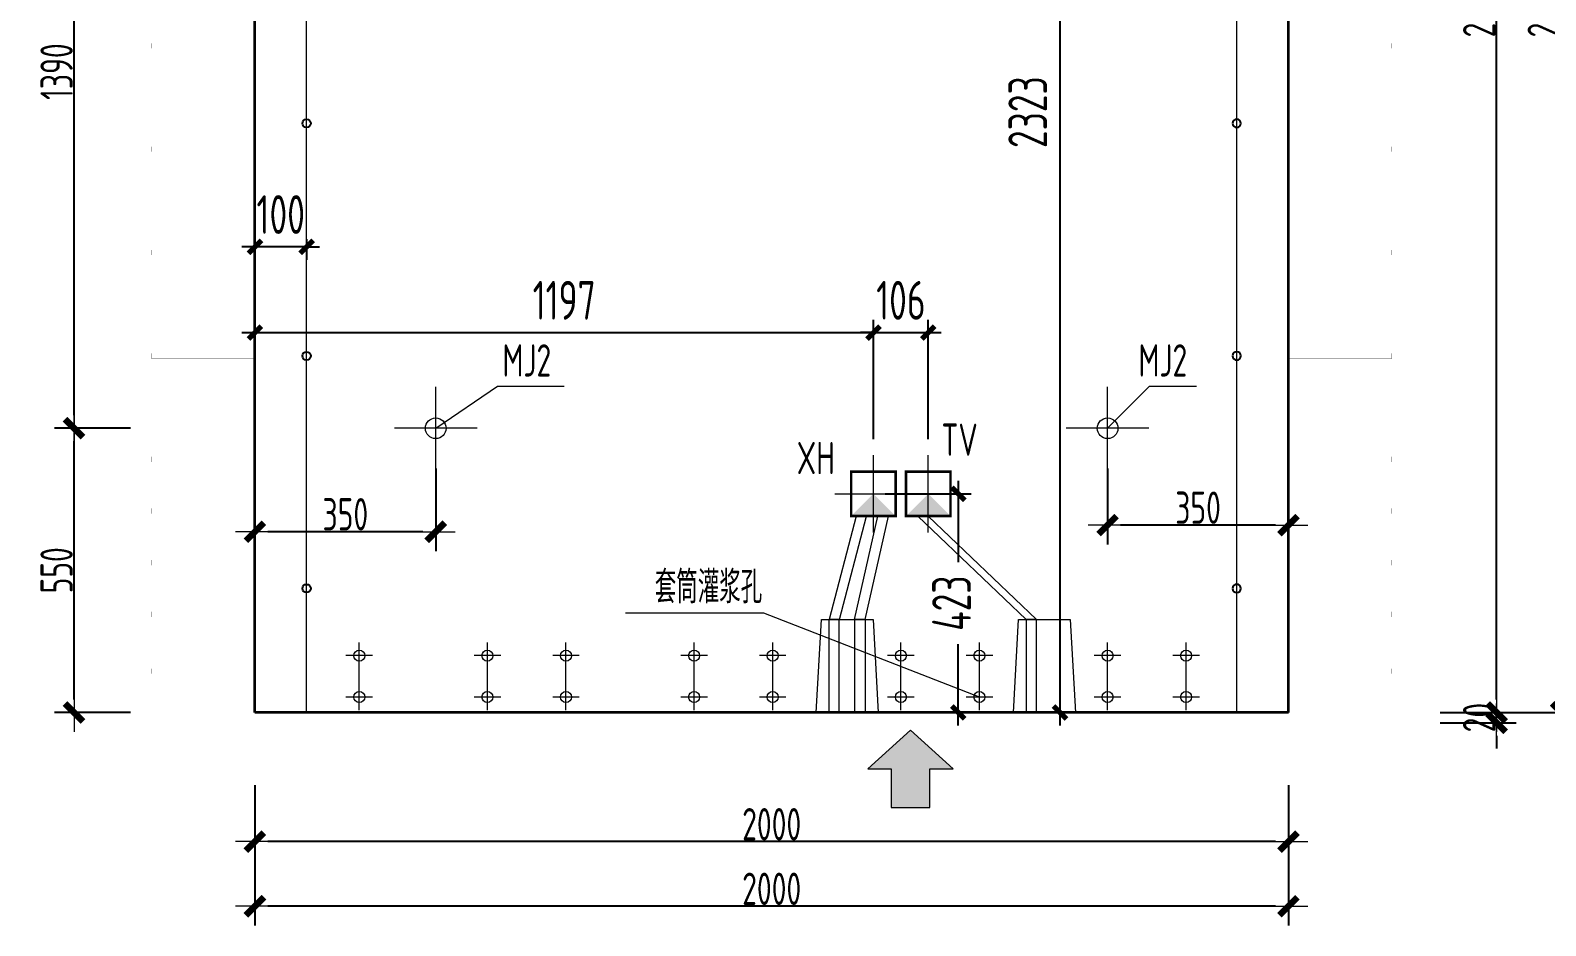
# Model space of a CAD drawing. Extents: x -85320 to 1679916, y -1321939 to 627.
# Drawn here: x 1231931 to 1243660, y -1169904 to -1162974 of the extents above; entities that cross this region are included whole.
import ezdxf
from ezdxf.enums import TextEntityAlignment as Align

# ---------------------------------------------------------------- set-up
doc = ezdxf.new("R2010")
doc.units = 0
doc.header["$LTSCALE"] = 1000
doc.linetypes.add('DOTE', pattern=[2.42, 2, -0.2, 0.02, -0.2])
for name, color, linetype in [('DIAN BOX', 7, 'Continuous'), ('S_WALL', 9, 'Continuous'), ('拉模', 7, 'Continuous')]:
    doc.layers.add(name, color=color, linetype=linetype)
for name, color, linetype, lineweight in [('WCOL', 7, 'Continuous', 0), ('参数表文字', 7, 'Continuous', 18), ('手孔', 6, 'Continuous', 0), ('直线', 7, 'Continuous', 18), ('预制墙埋件', 8, 'Continuous', 18), ('预制墙墙身水平筋', 130, 'Continuous', 18), ('预制墙墙身纵向受力筋', 1, 'Continuous', 18), ('预制墙详图标注', 3, 'Continuous', 18), ('预制墙详图轮廓', 3, 'Continuous', 35)]:
    doc.layers.add(name, color=color, linetype=linetype, lineweight=lineweight)
doc.styles.add('TSSD_Dimension', font='tssdeng.shx', dxfattribs={"width": 0.7, "bigfont": 'hztxt.shx'})
doc.styles.add('TSSD_Rein', font='Tssdeng.shx', dxfattribs={"width": 0.7, "bigfont": 'hztxt.shx'})
doc.styles.add('样式 1', font='yjkeng.shx', dxfattribs={"width": 0.7, "bigfont": 'yjkchn.shx'})
doc.dimstyles.new('标注', dxfattribs={"dimtxt": 300, "dimasz": 100, "dimexe": 100, "dimexo": 250, "dimgap": 100, "dimtad": 1, "dimdec": 0, "dimlfac": 0.25, "dimzin": 0, "dimdsep": 46, "dimtxsty": 'TSSD_Dimension', "dimblk": 'ARCHTICK', "dimcen": 0, "dimdle": 100, "dimclrt": 7, "dimadec": 0, "dimazin": 0, "dimtfac": 1, "dimtdec": 0, "dimtix": 1, "dimtmove": 2, "dimatfit": 3, "dimfxl": 1, "dimtolj": 1, "dimtzin": 0, "dimarcsym": 0})
doc.dimstyles.new('盈建科结构', dxfattribs={"dimscale": 100, "dimtxt": 2.5, "dimasz": 1, "dimexe": 1.5, "dimexo": 0.625, "dimgap": 0.1, "dimtad": 1, "dimdec": 0, "dimrnd": 1, "dimzin": 0, "dimdsep": 46, "dimtxsty": '样式 1', "dimblk": '_yjkbk', "dimblk1": 'ARCHTICK', "dimblk2": 'ARCHTICK', "dimcen": 0.09, "dimadec": 0, "dimazin": 0, "dimtfac": 1, "dimtdec": 4, "dimtix": 1, "dimtmove": 2, "dimatfit": 3, "dimfxl": 1, "dimtolj": 1, "dimtzin": 0, "dimarcsym": 0})

# ---------------------------------------------------------------- blocks, each defined once
blk = doc.blocks.new('_yjkbk')
blk.add_line((-1, 0), (1.5, 0))
blk.add_lwpolyline([(-0.7, -0.7, 0.5, 0.5, 0), (0.7, 0.7, 0.5, 0.5, 0)], format="xyseb")
blk = doc.blocks.new('*D4621')
at = {"layer": 'Defpoints', "color": 0, "transparency": 16777216}
for p in [(1233669, -1168754), (1241669, -1168754), (1233669, -1169254)]:
    blk.add_point(p, dxfattribs=at)
at = {"layer": '预制墙详图标注', "color": 0, "lineweight": -2, "transparency": 16777216}
for p, q in [((1233669, -1168817), (1233669, -1169404)), ((1241669, -1168817), (1241669, -1169404)), ((1241569, -1169254), (1233769, -1169254))]:
    blk.add_line(p, q, dxfattribs=at)
at = {"layer": '预制墙详图标注', "color": 0, "lineweight": -2, "transparency": 16777216, "xscale": 100, "yscale": 100, "zscale": 100, "rotation": 180}
blk.add_blockref('_yjkbk', (1233669, -1169254), dxfattribs=at)
at = {"layer": '预制墙详图标注', "color": 0, "lineweight": -2, "transparency": 16777216, "xscale": 100, "yscale": 100, "zscale": 100}
blk.add_blockref('_yjkbk', (1241669, -1169254), dxfattribs=at)
at = {"layer": '预制墙详图标注', "color": 0, "transparency": 16777216, "insert": (1237669, -1169244), "char_height": 250, "attachment_point": 8, "style": '样式 1'}
blk.add_mtext('\\A1;2000', dxfattribs=at)
blk = doc.blocks.new('_ArchTick')
at = {"color": 0, "linetype": 'ByBlock', "const_width": 0.4}
blk.add_lwpolyline([(-0.5, -0.5), (0.5, 0.5)], dxfattribs=at)
blk = doc.blocks.new('*D4622')
at = {"layer": 'Defpoints', "color": 0, "transparency": 16777216}
for p in [(1233669, -1169254), (1241669, -1169254), (1233669, -1169754)]:
    blk.add_point(p, dxfattribs=at)
at = {"layer": '预制墙详图标注', "color": 0, "lineweight": -2, "transparency": 16777216}
for p, q in [((1233669, -1169317), (1233669, -1169904)), ((1241669, -1169317), (1241669, -1169904)), ((1241569, -1169754), (1233769, -1169754))]:
    blk.add_line(p, q, dxfattribs=at)
at = {"layer": '预制墙详图标注', "color": 0, "lineweight": -2, "transparency": 16777216, "xscale": 100, "yscale": 100, "zscale": 100, "rotation": 180}
blk.add_blockref('_yjkbk', (1233669, -1169754), dxfattribs=at)
at = {"layer": '预制墙详图标注', "color": 0, "lineweight": -2, "transparency": 16777216, "xscale": 100, "yscale": 100, "zscale": 100}
blk.add_blockref('_yjkbk', (1241669, -1169754), dxfattribs=at)
at = {"layer": '预制墙详图标注', "color": 0, "transparency": 16777216, "insert": (1237669, -1169744), "char_height": 250, "attachment_point": 8, "style": '样式 1'}
blk.add_mtext('\\A1;2000', dxfattribs=at)
blk = doc.blocks.new('*D4623')
at = {"layer": 'Defpoints', "color": 0, "transparency": 16777216}
for p in [(1242780, -1168254), (1243280, -1168254), (1242780, -1168334)]:
    blk.add_point(p, dxfattribs=at)
at = {"layer": '预制墙详图标注', "color": 0, "lineweight": -2, "transparency": 16777216}
for p, q in [((1243280, -1168154), (1243280, -1168054)), ((1242842, -1168254), (1243430, -1168254)), ((1243280, -1168334), (1243280, -1168254)), ((1242842, -1168334), (1243430, -1168334)), ((1243280, -1168434), (1243280, -1168534))]:
    blk.add_line(p, q, dxfattribs=at)
at = {"layer": '预制墙详图标注', "color": 0, "lineweight": -2, "transparency": 16777216, "xscale": 100, "yscale": 100, "zscale": 100}
for p, rotation in [((1243280, -1168254), 270), ((1243280, -1168334), 90)]:
    blk.add_blockref('_yjkbk', p, dxfattribs=dict(at, rotation=rotation))
at = {"layer": '预制墙详图标注', "color": 0, "transparency": 16777216, "insert": (1243270, -1168294), "char_height": 250, "attachment_point": 8, "rotation": 90, "style": '样式 1'}
blk.add_mtext('\\A1;20', dxfattribs=at)
blk = doc.blocks.new('*D4624')
at = {"layer": 'Defpoints', "color": 0, "transparency": 16777216}
for p in [(1232269, -1166054), (1232769, -1166054), (1232769, -1168254)]:
    blk.add_point(p, dxfattribs=at)
at = {"layer": '预制墙详图标注', "color": 0, "lineweight": -2, "transparency": 16777216}
for p, q in [((1232706, -1166054), (1232119, -1166054)), ((1232269, -1168154), (1232269, -1166154)), ((1232706, -1168254), (1232119, -1168254))]:
    blk.add_line(p, q, dxfattribs=at)
at = {"layer": '预制墙详图标注', "color": 0, "lineweight": -2, "transparency": 16777216, "xscale": 100, "yscale": 100, "zscale": 100}
for p, rotation in [((1232269, -1166054), 90), ((1232269, -1168254), 270)]:
    blk.add_blockref('_yjkbk', p, dxfattribs=dict(at, rotation=rotation))
at = {"layer": '预制墙详图标注', "color": 0, "transparency": 16777216, "insert": (1232259, -1167154), "char_height": 250, "attachment_point": 8, "rotation": 90, "style": '样式 1'}
blk.add_mtext('\\A1;550', dxfattribs=at)
blk = doc.blocks.new('*D4669')
at = {"layer": 'Defpoints', "color": 0, "transparency": 16777216}
for p in [(1238297, -1166562), (1239113, -1166562), (1237389, -1168254)]:
    blk.add_point(p, dxfattribs=at)
at = {"layer": 'WCOL', "color": 0, "lineweight": -2, "transparency": 16777216}
for p, q in [((1238547, -1166562), (1239213, -1166562)), ((1239113, -1166462), (1239113, -1167090)), ((1239113, -1168354), (1239113, -1167726)), ((1237639, -1168254), (1239213, -1168254))]:
    blk.add_line(p, q, dxfattribs=at)
at = {"layer": 'WCOL', "color": 0, "lineweight": -2, "transparency": 16777216, "xscale": 100, "yscale": 100, "zscale": 100}
for p, rotation in [((1239113, -1166562), 90), ((1239113, -1168254), 270)]:
    blk.add_blockref('_ArchTick', p, dxfattribs=dict(at, rotation=rotation))
at = {"layer": 'WCOL', "color": 7, "transparency": 16777216, "insert": (1239061, -1167408), "char_height": 300, "attachment_point": 5, "rotation": 90, "style": 'TSSD_Dimension'}
blk.add_mtext('\\A1;423', dxfattribs=at)
blk = doc.blocks.new('*D4670')
at = {"layer": 'Defpoints', "color": 0, "transparency": 16777216}
for p in [(1238457, -1165314), (1233669, -1166402), (1238457, -1166390)]:
    blk.add_point(p, dxfattribs=at)
at = {"layer": 'WCOL', "color": 0, "lineweight": -2, "transparency": 16777216}
for p, q in [((1233669, -1166152), (1233669, -1165214)), ((1238457, -1166140), (1238457, -1165214)), ((1233569, -1165314), (1238557, -1165314))]:
    blk.add_line(p, q, dxfattribs=at)
at = {"layer": 'WCOL', "color": 0, "lineweight": -2, "transparency": 16777216, "xscale": 100, "yscale": 100, "zscale": 100, "rotation": 180}
blk.add_blockref('_ArchTick', (1233669, -1165314), dxfattribs=at)
at = {"layer": 'WCOL', "color": 0, "lineweight": -2, "transparency": 16777216, "xscale": 100, "yscale": 100, "zscale": 100}
blk.add_blockref('_ArchTick', (1238457, -1165314), dxfattribs=at)
at = {"layer": 'WCOL', "color": 7, "transparency": 16777216, "insert": (1236063, -1165064), "char_height": 300, "attachment_point": 5, "style": 'TSSD_Dimension'}
blk.add_mtext('\\A1;1197', dxfattribs=at)
blk = doc.blocks.new('线盒')
at = {"layer": 'DIAN BOX'}
h = blk.add_hatch(color=256, dxfattribs=at)
h.dxf.hatch_style = 1
h.paths.add_polyline_path([(1465682, -670175), (1465854, -670347), (1465510, -670347)])
at = {"color": 6, "const_width": 20}
blk.add_lwpolyline([(1465510, -670003), (1465854, -670003), (1465854, -670347), (1465510, -670347), (1465510, -670003)], dxfattribs=at)
at = {"layer": 'WCOL', "color": 4, "linetype": 'DOTE'}
for p, q in [((1465682, -670475), (1465682, -669876)), ((1465383, -670175), (1465982, -670175))]:
    blk.add_line(p, q, dxfattribs=at)
at = {"layer": 'WCOL', "color": 5}
blk.add_lwpolyline([(1465510, -670347), (1465854, -670347), (1465854, -670003), (1465510, -670003)], close=True, dxfattribs=at)
blk = doc.blocks.new('手孔')
at = {"layer": '手孔', "color": 6}
blk.add_lwpolyline([(1383436, -746221), (1383916, -746221), (1383876, -745501), (1383476, -745501)], close=True, dxfattribs=at)
at = {"layer": '手孔', "color": 4}
for points in [[(1383538, -746221), (1383618, -746221), (1383618, -745501), (1383538, -745501)], [(1383817, -746221), (1383737, -746221), (1383737, -745501), (1383817, -745501)]]:
    blk.add_lwpolyline(points, close=True, dxfattribs=at)
blk = doc.blocks.new('*D4671')
at = {"layer": 'Defpoints', "color": 0, "transparency": 16777216}
for p in [(1238881, -1165314), (1238457, -1166390), (1238881, -1166390)]:
    blk.add_point(p, dxfattribs=at)
at = {"layer": 'WCOL', "color": 0, "lineweight": -2, "transparency": 16777216}
for p, q in [((1238457, -1166140), (1238457, -1165214)), ((1238881, -1166140), (1238881, -1165214)), ((1238457, -1165314), (1238357, -1165314)), ((1238457, -1165314), (1238881, -1165314)), ((1238881, -1165314), (1238981, -1165314))]:
    blk.add_line(p, q, dxfattribs=at)
at = {"layer": 'WCOL', "color": 0, "lineweight": -2, "transparency": 16777216, "xscale": 100, "yscale": 100, "zscale": 100}
blk.add_blockref('_ArchTick', (1238457, -1165314), dxfattribs=at)
at = {"layer": 'WCOL', "color": 0, "lineweight": -2, "transparency": 16777216, "xscale": 100, "yscale": 100, "zscale": 100, "rotation": 180}
blk.add_blockref('_ArchTick', (1238881, -1165314), dxfattribs=at)
at = {"layer": 'WCOL', "color": 7, "transparency": 16777216, "insert": (1238669, -1165064), "char_height": 300, "attachment_point": 5, "style": 'TSSD_Dimension'}
blk.add_mtext('\\A1;106', dxfattribs=at)
blk = doc.blocks.new('*D4673')
at = {"layer": 'Defpoints', "color": 0, "transparency": 16777216}
for p in [(1238309, -1158962), (1239901, -1158962), (1240443, -1168254)]:
    blk.add_point(p, dxfattribs=at)
at = {"layer": '手孔', "color": 0, "lineweight": -2, "transparency": 16777216}
for p, q in [((1239901, -1168354), (1239901, -1158862)), ((1238559, -1158962), (1240001, -1158962)), ((1240193, -1168254), (1239801, -1168254))]:
    blk.add_line(p, q, dxfattribs=at)
at = {"layer": '手孔', "color": 0, "lineweight": -2, "transparency": 16777216, "xscale": 100, "yscale": 100, "zscale": 100}
for p, rotation in [((1239901, -1158962), 90), ((1239901, -1168254), 270)]:
    blk.add_blockref('_ArchTick', p, dxfattribs=dict(at, rotation=rotation))
at = {"layer": '手孔', "color": 7, "transparency": 16777216, "insert": (1239651, -1163608), "char_height": 300, "attachment_point": 5, "rotation": 90, "style": 'TSSD_Dimension'}
blk.add_mtext('\\A1;2323', dxfattribs=at)
blk = doc.blocks.new('*D4680')
at = {"layer": 'Defpoints', "color": 0, "transparency": 16777216}
for p in [(1240269, -1166304), (1241669, -1166304), (1240269, -1166804)]:
    blk.add_point(p, dxfattribs=at)
at = {"layer": '预制墙详图标注', "color": 0, "lineweight": -2, "transparency": 16777216}
for p, q in [((1240269, -1166367), (1240269, -1166954)), ((1241669, -1166367), (1241669, -1166954)), ((1241569, -1166804), (1240369, -1166804))]:
    blk.add_line(p, q, dxfattribs=at)
at = {"layer": '预制墙详图标注', "color": 0, "lineweight": -2, "transparency": 16777216, "xscale": 100, "yscale": 100, "zscale": 100, "rotation": 180}
blk.add_blockref('_yjkbk', (1240269, -1166804), dxfattribs=at)
at = {"layer": '预制墙详图标注', "color": 0, "lineweight": -2, "transparency": 16777216, "xscale": 100, "yscale": 100, "zscale": 100}
blk.add_blockref('_yjkbk', (1241669, -1166804), dxfattribs=at)
at = {"layer": '预制墙详图标注', "color": 0, "transparency": 16777216, "insert": (1240969, -1166794), "char_height": 250, "attachment_point": 8, "style": '样式 1'}
blk.add_mtext('\\A1;350', dxfattribs=at)
blk = doc.blocks.new('*D4682')
at = {"layer": 'Defpoints', "color": 0, "transparency": 16777216}
for p in [(1233669, -1166304), (1235069, -1166304), (1233669, -1166855)]:
    blk.add_point(p, dxfattribs=at)
at = {"layer": '预制墙详图标注', "color": 0, "lineweight": -2, "transparency": 16777216}
for p, q in [((1233669, -1166367), (1233669, -1167005)), ((1235069, -1166367), (1235069, -1167005)), ((1234969, -1166855), (1233769, -1166855))]:
    blk.add_line(p, q, dxfattribs=at)
at = {"layer": '预制墙详图标注', "color": 0, "lineweight": -2, "transparency": 16777216, "xscale": 100, "yscale": 100, "zscale": 100, "rotation": 180}
blk.add_blockref('_yjkbk', (1233669, -1166855), dxfattribs=at)
at = {"layer": '预制墙详图标注', "color": 0, "lineweight": -2, "transparency": 16777216, "xscale": 100, "yscale": 100, "zscale": 100}
blk.add_blockref('_yjkbk', (1235069, -1166855), dxfattribs=at)
at = {"layer": '预制墙详图标注', "color": 0, "transparency": 16777216, "insert": (1234369, -1166845), "char_height": 250, "attachment_point": 8, "style": '样式 1'}
blk.add_mtext('\\A1;350', dxfattribs=at)
blk = doc.blocks.new('*D4691')
at = {"layer": 'Defpoints', "color": 0, "transparency": 16777216}
for p in [(1242780, -1157334), (1243280, -1157334), (1242780, -1168254)]:
    blk.add_point(p, dxfattribs=at)
at = {"layer": '预制墙详图标注', "color": 0, "lineweight": -2, "transparency": 16777216}
for p, q in [((1242842, -1157334), (1243430, -1157334)), ((1243280, -1168154), (1243280, -1157434)), ((1242842, -1168254), (1243430, -1168254))]:
    blk.add_line(p, q, dxfattribs=at)
at = {"layer": '预制墙详图标注', "color": 0, "lineweight": -2, "transparency": 16777216, "xscale": 100, "yscale": 100, "zscale": 100}
for p, rotation in [((1243280, -1157334), 90), ((1243280, -1168254), 270)]:
    blk.add_blockref('_yjkbk', p, dxfattribs=dict(at, rotation=rotation))
at = {"layer": '预制墙详图标注', "color": 0, "transparency": 16777216, "insert": (1243270, -1162794), "char_height": 250, "attachment_point": 8, "rotation": 90, "style": '样式 1'}
blk.add_mtext('\\A1;2740', dxfattribs=at)
blk = doc.blocks.new('*D4692')
at = {"layer": 'Defpoints', "color": 0, "transparency": 16777216}
for p in [(1243280, -1157334), (1243780, -1157334), (1243280, -1168254)]:
    blk.add_point(p, dxfattribs=at)
at = {"layer": '预制墙详图标注', "color": 0, "lineweight": -2, "transparency": 16777216}
for p, q in [((1243342, -1157334), (1243930, -1157334)), ((1243780, -1168154), (1243780, -1157434)), ((1243342, -1168254), (1243930, -1168254))]:
    blk.add_line(p, q, dxfattribs=at)
at = {"layer": '预制墙详图标注', "color": 0, "lineweight": -2, "transparency": 16777216, "xscale": 100, "yscale": 100, "zscale": 100}
for p, rotation in [((1243780, -1157334), 90), ((1243780, -1168254), 270)]:
    blk.add_blockref('_yjkbk', p, dxfattribs=dict(at, rotation=rotation))
at = {"layer": '预制墙详图标注', "color": 0, "transparency": 16777216, "insert": (1243770, -1162794), "char_height": 250, "attachment_point": 8, "rotation": 90, "style": '样式 1'}
blk.add_mtext('\\A1;2740', dxfattribs=at)
blk = doc.blocks.new('*D4702')
at = {"layer": 'Defpoints', "color": 0, "transparency": 16777216}
for p in [(1232269, -1160534), (1232769, -1160534), (1232769, -1166054)]:
    blk.add_point(p, dxfattribs=at)
at = {"layer": '预制墙详图标注', "color": 0, "lineweight": -2, "transparency": 16777216}
for p, q in [((1232706, -1160534), (1232119, -1160534)), ((1232269, -1165954), (1232269, -1160634)), ((1232706, -1166054), (1232119, -1166054))]:
    blk.add_line(p, q, dxfattribs=at)
at = {"layer": '预制墙详图标注', "color": 0, "lineweight": -2, "transparency": 16777216, "xscale": 100, "yscale": 100, "zscale": 100}
for p, rotation in [((1232269, -1160534), 90), ((1232269, -1166054), 270)]:
    blk.add_blockref('_yjkbk', p, dxfattribs=dict(at, rotation=rotation))
at = {"layer": '预制墙详图标注', "color": 0, "transparency": 16777216, "insert": (1232259, -1163294), "char_height": 250, "attachment_point": 8, "rotation": 90, "style": '样式 1'}
blk.add_mtext('\\A1;1390', dxfattribs=at)
blk = doc.blocks.new('*D4711')
at = {"layer": 'Defpoints', "color": 0, "transparency": 16777216}
for p in [(1233669, -1164342), (1234069, -1164342), (1233669, -1164650)]:
    blk.add_point(p, dxfattribs=at)
at = {"layer": '拉模', "color": 0, "lineweight": -2, "transparency": 16777216}
for p, q in [((1233669, -1164650), (1233569, -1164650)), ((1233669, -1164592), (1233669, -1164750)), ((1234069, -1164650), (1233669, -1164650)), ((1234069, -1164592), (1234069, -1164750)), ((1234069, -1164650), (1234169, -1164650))]:
    blk.add_line(p, q, dxfattribs=at)
at = {"layer": '拉模', "color": 0, "lineweight": -2, "transparency": 16777216, "xscale": 100, "yscale": 100, "zscale": 100}
blk.add_blockref('_ArchTick', (1233669, -1164650), dxfattribs=at)
at = {"layer": '拉模', "color": 0, "lineweight": -2, "transparency": 16777216, "xscale": 100, "yscale": 100, "zscale": 100, "rotation": 180}
blk.add_blockref('_ArchTick', (1234069, -1164650), dxfattribs=at)
at = {"layer": '拉模', "color": 7, "lineweight": 0, "transparency": 16777216, "insert": (1233869, -1164400), "char_height": 300, "attachment_point": 5, "style": 'TSSD_Dimension'}
blk.add_mtext('\\A1;100', dxfattribs=at)
blk = doc.blocks.new('*D3015')
at = {"layer": 'Defpoints', "color": 0, "transparency": 16777216}
for p in [(1020088, -842247), (1021395, -842247), (1021395, -843207)]:
    blk.add_point(p, dxfattribs=at)
at = {"layer": '拉模', "color": 0, "lineweight": -2, "transparency": 16777216}
for p, q in [((1021145, -842247), (1019988, -842247)), ((1020088, -843307), (1020088, -842147)), ((1021145, -843207), (1019988, -843207))]:
    blk.add_line(p, q, dxfattribs=at)
at = {"layer": '拉模', "color": 0, "lineweight": -2, "transparency": 16777216, "xscale": 100, "yscale": 100, "zscale": 100}
for p, rotation in [((1020088, -842247), 90), ((1020088, -843207), 270)]:
    blk.add_blockref('_ArchTick', p, dxfattribs=dict(at, rotation=rotation))
at = {"layer": '拉模', "color": 7, "transparency": 16777216, "insert": (1019838, -842727), "char_height": 300, "attachment_point": 5, "rotation": 90, "style": 'TSSD_Dimension'}
blk.add_mtext('\\A1;240', dxfattribs=at)
blk = doc.blocks.new('*D3016')
at = {"layer": 'Defpoints', "color": 0, "transparency": 16777216}
for p in [(1021567, -839194), (1021167, -839295), (1021567, -839295)]:
    blk.add_point(p, dxfattribs=at)
at = {"layer": '拉模', "color": 0, "lineweight": -2, "transparency": 16777216}
for p, q in [((1021167, -839045), (1021167, -839094)), ((1021567, -839045), (1021567, -839094)), ((1021167, -839194), (1021067, -839194)), ((1021167, -839194), (1021567, -839194)), ((1021567, -839194), (1021667, -839194))]:
    blk.add_line(p, q, dxfattribs=at)
at = {"layer": '拉模', "color": 0, "lineweight": -2, "transparency": 16777216, "xscale": 100, "yscale": 100, "zscale": 100}
blk.add_blockref('_ArchTick', (1021167, -839194), dxfattribs=at)
at = {"layer": '拉模', "color": 0, "lineweight": -2, "transparency": 16777216, "xscale": 100, "yscale": 100, "zscale": 100, "rotation": 180}
blk.add_blockref('_ArchTick', (1021567, -839194), dxfattribs=at)
at = {"layer": '拉模', "color": 7, "transparency": 16777216, "insert": (1021367, -838944), "char_height": 300, "attachment_point": 5, "style": 'TSSD_Dimension'}
blk.add_mtext('\\A1;100', dxfattribs=at)
blk = doc.blocks.new('*D3017')
at = {"layer": 'Defpoints', "color": 0, "transparency": 16777216}
for p in [(1021567, -840447), (1020088, -842247), (1021567, -842247)]:
    blk.add_point(p, dxfattribs=at)
at = {"layer": '拉模', "color": 0, "lineweight": -2, "transparency": 16777216}
for p, q in [((1020088, -840347), (1020088, -842347)), ((1021317, -840447), (1019988, -840447)), ((1021317, -842247), (1019988, -842247))]:
    blk.add_line(p, q, dxfattribs=at)
at = {"layer": '拉模', "color": 0, "lineweight": -2, "transparency": 16777216, "xscale": 100, "yscale": 100, "zscale": 100}
for p, rotation in [((1020088, -840447), 90), ((1020088, -842247), 270)]:
    blk.add_blockref('_ArchTick', p, dxfattribs=dict(at, rotation=rotation))
at = {"layer": '拉模', "color": 7, "transparency": 16777216, "insert": (1019838, -841347), "char_height": 300, "attachment_point": 5, "rotation": 90, "style": 'TSSD_Dimension'}
blk.add_mtext('\\A1;450', dxfattribs=at)
blk = doc.blocks.new('*D3018')
at = {"layer": 'Defpoints', "color": 0, "transparency": 16777216}
for p in [(1021567, -838647), (1020088, -840447), (1021567, -840447)]:
    blk.add_point(p, dxfattribs=at)
at = {"layer": '拉模', "color": 0, "lineweight": -2, "transparency": 16777216}
for p, q in [((1020088, -838547), (1020088, -840547)), ((1021317, -838647), (1019988, -838647)), ((1021317, -840447), (1019988, -840447))]:
    blk.add_line(p, q, dxfattribs=at)
at = {"layer": '拉模', "color": 0, "lineweight": -2, "transparency": 16777216, "xscale": 100, "yscale": 100, "zscale": 100}
for p, rotation in [((1020088, -838647), 90), ((1020088, -840447), 270)]:
    blk.add_blockref('_ArchTick', p, dxfattribs=dict(at, rotation=rotation))
at = {"layer": '拉模', "color": 7, "transparency": 16777216, "insert": (1019838, -839547), "char_height": 300, "attachment_point": 5, "rotation": 90, "style": 'TSSD_Dimension'}
blk.add_mtext('\\A1;450', dxfattribs=at)
blk = doc.blocks.new('*D3019')
at = {"layer": 'Defpoints', "color": 0, "transparency": 16777216}
for p in [(1021567, -836847), (1020088, -838647), (1021567, -838647)]:
    blk.add_point(p, dxfattribs=at)
at = {"layer": '拉模', "color": 0, "lineweight": -2, "transparency": 16777216}
for p, q in [((1020088, -836747), (1020088, -838747)), ((1021317, -836847), (1019988, -836847)), ((1021317, -838647), (1019988, -838647))]:
    blk.add_line(p, q, dxfattribs=at)
at = {"layer": '拉模', "color": 0, "lineweight": -2, "transparency": 16777216, "xscale": 100, "yscale": 100, "zscale": 100}
for p, rotation in [((1020088, -836847), 90), ((1020088, -838647), 270)]:
    blk.add_blockref('_ArchTick', p, dxfattribs=dict(at, rotation=rotation))
at = {"layer": '拉模', "color": 7, "transparency": 16777216, "insert": (1019838, -837747), "char_height": 300, "attachment_point": 5, "rotation": 90, "style": 'TSSD_Dimension'}
blk.add_mtext('\\A1;450', dxfattribs=at)
blk = doc.blocks.new('*D3020')
at = {"layer": 'Defpoints', "color": 0, "transparency": 16777216}
for p in [(1021567, -835047), (1020088, -836847), (1021567, -836847)]:
    blk.add_point(p, dxfattribs=at)
at = {"layer": '拉模', "color": 0, "lineweight": -2, "transparency": 16777216}
for p, q in [((1020088, -834947), (1020088, -836947)), ((1021317, -835047), (1019988, -835047)), ((1021317, -836847), (1019988, -836847))]:
    blk.add_line(p, q, dxfattribs=at)
at = {"layer": '拉模', "color": 0, "lineweight": -2, "transparency": 16777216, "xscale": 100, "yscale": 100, "zscale": 100}
for p, rotation in [((1020088, -835047), 90), ((1020088, -836847), 270)]:
    blk.add_blockref('_ArchTick', p, dxfattribs=dict(at, rotation=rotation))
at = {"layer": '拉模', "color": 7, "transparency": 16777216, "insert": (1019838, -835947), "char_height": 300, "attachment_point": 5, "rotation": 90, "style": 'TSSD_Dimension'}
blk.add_mtext('\\A1;450', dxfattribs=at)
blk = doc.blocks.new('*D3021')
at = {"layer": 'Defpoints', "color": 0, "transparency": 16777216}
for p in [(1021567, -833247), (1020088, -835047), (1021567, -835047)]:
    blk.add_point(p, dxfattribs=at)
at = {"layer": '拉模', "color": 0, "lineweight": -2, "transparency": 16777216}
for p, q in [((1020088, -833147), (1020088, -835147)), ((1021317, -833247), (1019988, -833247)), ((1021317, -835047), (1019988, -835047))]:
    blk.add_line(p, q, dxfattribs=at)
at = {"layer": '拉模', "color": 0, "lineweight": -2, "transparency": 16777216, "xscale": 100, "yscale": 100, "zscale": 100}
for p, rotation in [((1020088, -833247), 90), ((1020088, -835047), 270)]:
    blk.add_blockref('_ArchTick', p, dxfattribs=dict(at, rotation=rotation))
at = {"layer": '拉模', "color": 7, "transparency": 16777216, "insert": (1019838, -834147), "char_height": 300, "attachment_point": 5, "rotation": 90, "style": 'TSSD_Dimension'}
blk.add_mtext('\\A1;450', dxfattribs=at)
blk = doc.blocks.new('*D3022')
at = {"layer": 'Defpoints', "color": 0, "transparency": 16777216}
for p in [(1020088, -832287), (1021567, -832287), (1021567, -833247)]:
    blk.add_point(p, dxfattribs=at)
at = {"layer": '拉模', "color": 0, "lineweight": -2, "transparency": 16777216}
for p, q in [((1021317, -832287), (1019988, -832287)), ((1020088, -833347), (1020088, -832187)), ((1021317, -833247), (1019988, -833247))]:
    blk.add_line(p, q, dxfattribs=at)
at = {"layer": '拉模', "color": 0, "lineweight": -2, "transparency": 16777216, "xscale": 100, "yscale": 100, "zscale": 100}
for p, rotation in [((1020088, -832287), 90), ((1020088, -833247), 270)]:
    blk.add_blockref('_ArchTick', p, dxfattribs=dict(at, rotation=rotation))
at = {"layer": '拉模', "color": 7, "transparency": 16777216, "insert": (1019838, -832767), "char_height": 300, "attachment_point": 5, "rotation": 90, "style": 'TSSD_Dimension'}
blk.add_mtext('\\A1;240', dxfattribs=at)
blk = doc.blocks.new('拉模孔')
at = {"layer": 'S_WALL'}
for centre in [(1021567.4, -833246.6), (1021567.4, -835046.6), (1021567.4, -836846.6), (1021567.4, -838646.6), (1021567.4, -840446.6), (1021567.4, -842246.6)]:
    blk.add_circle(centre, 32, dxfattribs=at)
at = {"layer": '拉模', "color": 3, "lineweight": 0}
blk.add_line((1021567.4, -843206.6), (1021567.4, -832432.7), dxfattribs=at)
at = {"layer": '拉模', "color": 3}
for base, p1, p2, picture, middle in [((1020088.1, -832286.6), (1021567.4, -833246.6), (1021567.4, -832286.6), '*D3022', (1019838.1, -832766.6)), ((1020088.1, -835046.6), (1021567.4, -833246.6), (1021567.4, -835046.6), '*D3021', (1019838.1, -834146.6)), ((1020088.1, -836846.6), (1021567.4, -835046.6), (1021567.4, -836846.6), '*D3020', (1019838.1, -835946.6)), ((1020088.1, -838646.6), (1021567.4, -836846.6), (1021567.4, -838646.6), '*D3019', (1019838.1, -837746.6)), ((1020088.1, -840446.6), (1021567.4, -838646.6), (1021567.4, -840446.6), '*D3018', (1019838.1, -839546.6)), ((1020088.1, -842246.6), (1021567.4, -840446.6), (1021567.4, -842246.6), '*D3017', (1019838.1, -841346.6)), ((1020088.1, -842246.6), (1021395.2, -843206.6), (1021395.2, -842246.6), '*D3015', (1019838.1, -842726.6))]:
    dim = blk.add_linear_dim(base=base, p1=p1, p2=p2, angle=90, dimstyle='标注', dxfattribs=at)
    dim.commit()
    dim.dimension.update_dxf_attribs({"geometry": picture, "text_midpoint": middle})
dim = blk.add_linear_dim(base=(1021567.4, -839193.9), p1=(1021167.4, -839294.6), p2=(1021567.4, -839294.6), dimstyle='标注', dxfattribs=at)
dim.commit()
dim.dimension.update_dxf_attribs({"geometry": '*D3016', "text_midpoint": (1021367.4, -838943.9)})

msp = doc.modelspace()

# ---------------------------------------------------------------- hatches: boundary and pattern name
at = {"layer": 'WCOL'}
h = msp.add_hatch(color=4, dxfattribs=at)
h.dxf.hatch_style = 1
h.paths.add_polyline_path([(1238412.843, -1168690.521), (1238592.843, -1168690.521), (1238592.843, -1168990.521), (1238892.843, -1168990.521), (1238892.843, -1168690.521), (1239072.843, -1168690.521), (1238742.843, -1168390.521)])

# ---------------------------------------------------------------- linework, layer by layer
at = {"layer": 'S_WALL'}
for centre in [(1234068.733, -1163694.356), (1234068.733, -1165494.356), (1234068.733, -1167294.356)]:
    msp.add_circle(centre, 32, dxfattribs=at)
at = {"layer": 'WCOL', "color": 7}
for points in [[(1238112.595, -1167534.355), (1238192.595, -1167534.355), (1238403.832, -1166734.355), (1238323.832, -1166734.355)], [(1238391.078, -1167534.355), (1238311.078, -1167534.355), (1238489.389, -1166734.355), (1238569.389, -1166734.355)], [(1239719.404, -1167534.354), (1239639.404, -1167534.354), (1238800.733, -1166734.355), (1238880.733, -1166734.355)]]:
    msp.add_lwpolyline(points, close=True, dxfattribs=at)
at = {"layer": 'WCOL'}
msp.add_lwpolyline([(1238412.843, -1168690.521), (1238592.843, -1168690.521), (1238592.843, -1168990.521), (1238892.843, -1168990.521), (1238892.843, -1168690.521), (1239072.843, -1168690.521), (1238742.843, -1168390.521), (1238412.843, -1168690.521)], dxfattribs=at)
at = {"layer": '手孔', "color": 6}
msp.add_lwpolyline([(1240019.874, -1168254.354), (1239539.874, -1168254.354), (1239579.874, -1167534.354), (1239979.874, -1167534.354)], close=True, dxfattribs=at)
at = {"layer": '手孔', "color": 4}
msp.add_lwpolyline([(1239639.404, -1168254.354), (1239719.404, -1168254.354), (1239719.404, -1167534.354), (1239639.404, -1167534.354)], close=True, dxfattribs=at)
at = {"layer": '拉模', "color": 3, "lineweight": 0}
msp.add_line((1234068.733, -1168254.356), (1234068.733, -1157480.455), dxfattribs=at)
at = {"layer": '直线', "lineweight": 18}
for points in [[(1235068.733, -1166054.355), (1235547.166, -1165729.355), (1236063.808, -1165729.355)], [(1240268.733, -1166054.355), (1240593.733, -1165729.355), (1240957.195, -1165729.355)], [(1239276.733, -1168134.355), (1237607.405, -1167484.355), (1236536.816, -1167484.355)]]:
    msp.add_lwpolyline(points, dxfattribs=at)
at = {"layer": '预制墙埋件', "lineweight": 18}
for p, q in [((1235068.733, -1166374.355), (1235068.733, -1165734.355)), ((1240268.733, -1166374.355), (1240268.733, -1165734.355)), ((1235388.733, -1166054.355), (1234748.733, -1166054.355)), ((1240588.733, -1166054.355), (1239948.733, -1166054.355))]:
    msp.add_line(p, q, dxfattribs=at)
for centre in [(1235068.733, -1166054.355), (1240268.733, -1166054.355)]:
    msp.add_circle(centre, 80, dxfattribs=at)
at = {"layer": '预制墙墙身水平筋', "lineweight": 18, "const_width": 0.18}
for points in [[(1233668.733, -1163074.355), (1232868.733, -1163074.355), (1232868.733, -1163114.355), (1233005.269, -1163114.355), (1233005.269, -1163074.355), (1232868.733, -1163074.355), (1232868.733, -1163114.355), (1233668.733, -1163114.355)], [(1233668.733, -1163074.355), (1232868.733, -1163074.355), (1232868.733, -1163114.355), (1233005.269, -1163114.355), (1233005.269, -1163074.355), (1232868.733, -1163074.355), (1232868.733, -1163114.355), (1233668.733, -1163114.355)], [(1242332.198, -1163114.355), (1242468.733, -1163114.355), (1242468.733, -1163074.355), (1241668.733, -1163074.355), (1241668.733, -1163114.355), (1242468.733, -1163114.355), (1242468.733, -1163074.355), (1242332.198, -1163074.355)], [(1242332.198, -1163114.355), (1242468.733, -1163114.355), (1242468.733, -1163074.355), (1241668.733, -1163074.355), (1241668.733, -1163114.355), (1242468.733, -1163114.355), (1242468.733, -1163074.355), (1242332.198, -1163074.355)], [(1233668.733, -1163874.355), (1232868.733, -1163874.355), (1232868.733, -1163914.355), (1233005.269, -1163914.355), (1233005.269, -1163874.355), (1232868.733, -1163874.355), (1232868.733, -1163914.355), (1233668.733, -1163914.355)], [(1233668.733, -1163874.355), (1232868.733, -1163874.355), (1232868.733, -1163914.355), (1233005.269, -1163914.355), (1233005.269, -1163874.355), (1232868.733, -1163874.355), (1232868.733, -1163914.355), (1233668.733, -1163914.355)], [(1242332.198, -1163914.355), (1242468.733, -1163914.355), (1242468.733, -1163874.355), (1241668.733, -1163874.355), (1241668.733, -1163914.355), (1242468.733, -1163914.355), (1242468.733, -1163874.355), (1242332.198, -1163874.355)], [(1242332.198, -1163914.355), (1242468.733, -1163914.355), (1242468.733, -1163874.355), (1241668.733, -1163874.355), (1241668.733, -1163914.355), (1242468.733, -1163914.355), (1242468.733, -1163874.355), (1242332.198, -1163874.355)], [(1233668.733, -1164674.355), (1232868.733, -1164674.355), (1232868.733, -1164714.355), (1233005.269, -1164714.355), (1233005.269, -1164674.355), (1232868.733, -1164674.355), (1232868.733, -1164714.355), (1233668.733, -1164714.355)], [(1233668.733, -1164674.355), (1232868.733, -1164674.355), (1232868.733, -1164714.355), (1233005.269, -1164714.355), (1233005.269, -1164674.355), (1232868.733, -1164674.355), (1232868.733, -1164714.355), (1233668.733, -1164714.355)], [(1242332.198, -1164714.355), (1242468.733, -1164714.355), (1242468.733, -1164674.355), (1241668.733, -1164674.355), (1241668.733, -1164714.355), (1242468.733, -1164714.355), (1242468.733, -1164674.355), (1242332.198, -1164674.355)], [(1242332.198, -1164714.355), (1242468.733, -1164714.355), (1242468.733, -1164674.355), (1241668.733, -1164674.355), (1241668.733, -1164714.355), (1242468.733, -1164714.355), (1242468.733, -1164674.355), (1242332.198, -1164674.355)], [(1233668.733, -1165474.355), (1232868.733, -1165474.355), (1232868.733, -1165514.355), (1233005.269, -1165514.355), (1233005.269, -1165474.355), (1232868.733, -1165474.355), (1232868.733, -1165514.355), (1233668.733, -1165514.355)], [(1233668.733, -1165474.355), (1232868.733, -1165474.355), (1232868.733, -1165514.355), (1233005.269, -1165514.355), (1233005.269, -1165474.355), (1232868.733, -1165474.355), (1232868.733, -1165514.355), (1233668.733, -1165514.355)], [(1242332.198, -1165514.355), (1242468.733, -1165514.355), (1242468.733, -1165474.355), (1241668.733, -1165474.355), (1241668.733, -1165514.355), (1242468.733, -1165514.355), (1242468.733, -1165474.355), (1242332.198, -1165474.355)], [(1242332.198, -1165514.355), (1242468.733, -1165514.355), (1242468.733, -1165474.355), (1241668.733, -1165474.355), (1241668.733, -1165514.355), (1242468.733, -1165514.355), (1242468.733, -1165474.355), (1242332.198, -1165474.355)], [(1233668.733, -1166274.355), (1232868.733, -1166274.355), (1232868.733, -1166314.355), (1233005.269, -1166314.355), (1233005.269, -1166274.355), (1232868.733, -1166274.355), (1232868.733, -1166314.355), (1233668.733, -1166314.355)], [(1233668.733, -1166274.355), (1232868.733, -1166274.355), (1232868.733, -1166314.355), (1233005.269, -1166314.355), (1233005.269, -1166274.355), (1232868.733, -1166274.355), (1232868.733, -1166314.355), (1233668.733, -1166314.355)], [(1242332.198, -1166314.355), (1242468.733, -1166314.355), (1242468.733, -1166274.355), (1241668.733, -1166274.355), (1241668.733, -1166314.355), (1242468.733, -1166314.355), (1242468.733, -1166274.355), (1242332.198, -1166274.355)], [(1242332.198, -1166314.355), (1242468.733, -1166314.355), (1242468.733, -1166274.355), (1241668.733, -1166274.355), (1241668.733, -1166314.355), (1242468.733, -1166314.355), (1242468.733, -1166274.355), (1242332.198, -1166274.355)], [(1233668.733, -1166674.355), (1232868.733, -1166674.355), (1232868.733, -1166714.355), (1233005.269, -1166714.355), (1233005.269, -1166674.355), (1232868.733, -1166674.355), (1232868.733, -1166714.355), (1233668.733, -1166714.355)], [(1233668.733, -1166674.355), (1232868.733, -1166674.355), (1232868.733, -1166714.355), (1233005.269, -1166714.355), (1233005.269, -1166674.355), (1232868.733, -1166674.355), (1232868.733, -1166714.355), (1233668.733, -1166714.355)], [(1242332.198, -1166714.355), (1242468.733, -1166714.355), (1242468.733, -1166674.355), (1241668.733, -1166674.355), (1241668.733, -1166714.355), (1242468.733, -1166714.355), (1242468.733, -1166674.355), (1242332.198, -1166674.355)], [(1242332.198, -1166714.355), (1242468.733, -1166714.355), (1242468.733, -1166674.355), (1241668.733, -1166674.355), (1241668.733, -1166714.355), (1242468.733, -1166714.355), (1242468.733, -1166674.355), (1242332.198, -1166674.355)], [(1233668.733, -1167074.355), (1232868.733, -1167074.355), (1232868.733, -1167114.355), (1233005.269, -1167114.355), (1233005.269, -1167074.355), (1232868.733, -1167074.355), (1232868.733, -1167114.355), (1233668.733, -1167114.355)], [(1233668.733, -1167074.355), (1232868.733, -1167074.355), (1232868.733, -1167114.355), (1233005.269, -1167114.355), (1233005.269, -1167074.355), (1232868.733, -1167074.355), (1232868.733, -1167114.355), (1233668.733, -1167114.355)], [(1242332.198, -1167114.355), (1242468.733, -1167114.355), (1242468.733, -1167074.355), (1241668.733, -1167074.355), (1241668.733, -1167114.355), (1242468.733, -1167114.355), (1242468.733, -1167074.355), (1242332.198, -1167074.355)], [(1242332.198, -1167114.355), (1242468.733, -1167114.355), (1242468.733, -1167074.355), (1241668.733, -1167074.355), (1241668.733, -1167114.355), (1242468.733, -1167114.355), (1242468.733, -1167074.355), (1242332.198, -1167074.355)], [(1233668.733, -1167474.355), (1232868.733, -1167474.355), (1232868.733, -1167514.355), (1233005.269, -1167514.355), (1233005.269, -1167474.355), (1232868.733, -1167474.355), (1232868.733, -1167514.355), (1233668.733, -1167514.355)], [(1233668.733, -1167474.355), (1232868.733, -1167474.355), (1232868.733, -1167514.355), (1233005.269, -1167514.355), (1233005.269, -1167474.355), (1232868.733, -1167474.355), (1232868.733, -1167514.355), (1233668.733, -1167514.355)], [(1242332.198, -1167514.355), (1242468.733, -1167514.355), (1242468.733, -1167474.355), (1241668.733, -1167474.355), (1241668.733, -1167514.355), (1242468.733, -1167514.355), (1242468.733, -1167474.355), (1242332.198, -1167474.355)], [(1242332.198, -1167514.355), (1242468.733, -1167514.355), (1242468.733, -1167474.355), (1241668.733, -1167474.355), (1241668.733, -1167514.355), (1242468.733, -1167514.355), (1242468.733, -1167474.355), (1242332.198, -1167474.355)], [(1233668.733, -1167914.355), (1232868.733, -1167914.355), (1232868.733, -1167954.355), (1233005.269, -1167954.355), (1233005.269, -1167914.355), (1232868.733, -1167914.355), (1232868.733, -1167954.355), (1233668.733, -1167954.355)], [(1233668.733, -1167914.355), (1232868.733, -1167914.355), (1232868.733, -1167954.355), (1233005.269, -1167954.355), (1233005.269, -1167914.355), (1232868.733, -1167914.355), (1232868.733, -1167954.355), (1233668.733, -1167954.355)], [(1242332.198, -1167954.355), (1242468.733, -1167954.355), (1242468.733, -1167914.355), (1241668.733, -1167914.355), (1241668.733, -1167954.355), (1242468.733, -1167954.355), (1242468.733, -1167914.355), (1242332.198, -1167914.355)], [(1242332.198, -1167954.355), (1242468.733, -1167954.355), (1242468.733, -1167914.355), (1241668.733, -1167914.355), (1241668.733, -1167954.355), (1242468.733, -1167954.355), (1242468.733, -1167914.355), (1242332.198, -1167914.355)]]:
    msp.add_lwpolyline(points, close=True, dxfattribs=at)
at = {"layer": '预制墙墙身纵向受力筋', "lineweight": 18}
for p, q in [((1234476.733, -1168237.021), (1234476.733, -1167711.688)), ((1235468.733, -1168237.021), (1235468.733, -1167711.688)), ((1236076.733, -1168237.021), (1236076.733, -1167711.688)), ((1237068.733, -1168237.021), (1237068.733, -1167711.688)), ((1237676.733, -1168237.021), (1237676.733, -1167711.688)), ((1238668.733, -1168237.021), (1238668.733, -1167711.688)), ((1239276.733, -1168237.021), (1239276.733, -1167711.688)), ((1240268.733, -1168237.021), (1240268.733, -1167711.688)), ((1240876.733, -1168237.021), (1240876.733, -1167711.688)), ((1234579.4, -1167814.355), (1234374.067, -1167814.355)), ((1235571.4, -1167814.355), (1235366.067, -1167814.355)), ((1236179.4, -1167814.355), (1235974.067, -1167814.355)), ((1237171.4, -1167814.355), (1236966.067, -1167814.355)), ((1237779.4, -1167814.355), (1237574.067, -1167814.355)), ((1238771.4, -1167814.355), (1238566.067, -1167814.355)), ((1239379.4, -1167814.355), (1239174.067, -1167814.355)), ((1240371.4, -1167814.355), (1240166.067, -1167814.355)), ((1240979.4, -1167814.355), (1240774.067, -1167814.355)), ((1234579.4, -1168134.355), (1234374.067, -1168134.355)), ((1235571.4, -1168134.355), (1235366.067, -1168134.355)), ((1236179.4, -1168134.355), (1235974.067, -1168134.355)), ((1237171.4, -1168134.355), (1236966.067, -1168134.355)), ((1237779.4, -1168134.355), (1237574.067, -1168134.355)), ((1238771.4, -1168134.355), (1238566.067, -1168134.355)), ((1239379.4, -1168134.355), (1239174.067, -1168134.355)), ((1240371.4, -1168134.355), (1240166.067, -1168134.355)), ((1240979.4, -1168134.355), (1240774.067, -1168134.355))]:
    msp.add_line(p, q, dxfattribs=at)
for centre in [(1234476.733, -1167814.355), (1235468.733, -1167814.355), (1236076.733, -1167814.355), (1237068.733, -1167814.355), (1237676.733, -1167814.355), (1238668.733, -1167814.355), (1239276.733, -1167814.355), (1240268.733, -1167814.355), (1240876.733, -1167814.355), (1234476.733, -1168134.355), (1235468.733, -1168134.355), (1236076.733, -1168134.355), (1237068.733, -1168134.355), (1237676.733, -1168134.355), (1238668.733, -1168134.355), (1239276.733, -1168134.355), (1240268.733, -1168134.355), (1240876.733, -1168134.355)]:
    msp.add_circle(centre, 42.667, dxfattribs=at)
at = {"layer": '预制墙详图轮廓', "lineweight": 35}
for p, q in [((1233668.733, -1168254.355), (1233668.733, -1157334.355)), ((1241668.733, -1168254.355), (1241668.733, -1157334.355)), ((1241668.733, -1168254.355), (1233668.733, -1168254.355))]:
    msp.add_line(p, q, dxfattribs=at)

# ---------------------------------------------------------------- block references
at = {"layer": 'WCOL', "color": 7}
msp.add_blockref('线盒', (-227225.72, -496386.919), dxfattribs=at)
at = {"layer": 'WCOL', "color": 7, "xscale": -1}
msp.add_blockref('线盒', (2704563.187, -496386.919), dxfattribs=at)
at = {"layer": '手孔', "color": 7, "xscale": -1}
msp.add_blockref('手孔', (2621929.267, -422033.474), dxfattribs=at)
at = {"layer": '拉模', "color": 3, "xscale": -1}
msp.add_blockref('拉模孔', (2262836.094, -325047.778), dxfattribs=at)

# ---------------------------------------------------------------- texts
at = {"layer": '参数表文字', "linetype": 'Continuous', "style": 'TSSD_Rein', "width": 0.7}
msp.add_text('XH', height=250, dxfattribs=at).set_placement((1238010.311, -1166284.584), align=Align.MIDDLE_CENTER)
at = {"layer": '直线', "linetype": 'Continuous', "style": '样式 1', "width": 0.7}
for s, p in [('MJ2', (1235962.574, -1165729.355)), ('套筒灌浆孔', (1237595.395, -1167484.355))]:
    msp.add_text(s, height=250, dxfattribs=at).set_placement(p, align=Align.BOTTOM_RIGHT)
for s, p in [('MJ2', (1240507.195, -1165729.355)), ('TV', (1238982.528, -1166342.753))]:
    msp.add_text(s, height=250, dxfattribs=at).set_placement(p, align=Align.BOTTOM_LEFT)

# ---------------------------------------------------------------- dimensions: what is measured, and where the dimension line sits
at = {"layer": 'WCOL', "color": 7}
for base, p1, p2, picture, middle in [((1238456.733, -1165314.348), (1233668.733, -1166402.355), (1238456.733, -1166390.355), '*D4670', (1236062.733, -1165064.348)), ((1238880.733, -1165314.348), (1238456.733, -1166390.355), (1238880.733, -1166390.355), '*D4671', (1238668.733, -1165064.348))]:
    dim = msp.add_linear_dim(base=base, p1=p1, p2=p2, angle=180, dimstyle='标注', dxfattribs=at)
    dim.commit()
    dim.dimension.update_dxf_attribs({"geometry": picture, "text_midpoint": middle})
dim = msp.add_linear_dim(base=(1239113.029, -1166562.355), p1=(1237388.76, -1168254.355), p2=(1238296.733, -1166562.355), angle=90, dimstyle='标注', dxfattribs=at)
dim.commit()
dim.dimension.update_dxf_attribs({"geometry": '*D4669', "text_midpoint": (1239060.677, -1167408.355), "dimtype": 160})
at = {"layer": '手孔', "color": 3}
dim = msp.add_linear_dim(base=(1239901.458, -1158962.355), p1=(1240442.615, -1168254.355), p2=(1238308.733, -1158962.355), angle=90, dimstyle='标注', dxfattribs=at)
dim.commit()
dim.dimension.update_dxf_attribs({"geometry": '*D4673', "text_midpoint": (1239651.458, -1163608.355)})
at = {"layer": '拉模', "color": 3, "lineweight": 0}
dim = msp.add_linear_dim(base=(1233668.733, -1164650.128), p1=(1234068.733, -1164342.424), p2=(1233668.733, -1164342.424), angle=180, dimstyle='标注', dxfattribs=at)
dim.commit()
dim.dimension.update_dxf_attribs({"geometry": '*D4711', "text_midpoint": (1233868.733, -1164400.128)})
at = {"layer": '预制墙详图标注'}
for p1, p2, distance, text, picture, middle in [((1242779.584, -1168254.355), (1242779.584, -1157334.355), -500, '2740', '*D4691', (1243144.584, -1162794.355)), ((1243279.584, -1168254.355), (1243279.584, -1157334.355), -500, '2740', '*D4692', (1243644.584, -1162794.355)), ((1232768.733, -1166054.356), (1232768.733, -1160534.356), 500, '1390', '*D4702', (1232133.733, -1163294.356))]:
    dim = msp.add_aligned_dim(p1=p1, p2=p2, distance=distance, text=text, dimstyle='盈建科结构', override={"dimscale": 100, "dimtxt": 2.5, "dimasz": 1, "dimexe": 1.5, "dimexo": 0.625, "dimgap": 0.1, "dimtad": 1, "dimlfac": 0.25, "dimrnd": 5, "dimdle": 0, "dimtix": 1, "dimfxlon": 0}, dxfattribs=at)
    dim.commit()
    dim.dimension.update_dxf_attribs({"geometry": picture, "text_midpoint": middle})
for p1, p2, distance, override, picture, middle in [((1232768.733, -1168254.355), (1232768.733, -1166054.355), 500, {"dimscale": 100, "dimtxt": 2.5, "dimasz": 1, "dimexe": 1.5, "dimexo": 0.625, "dimgap": 0.1, "dimtad": 1, "dimlfac": 0.25, "dimrnd": 5, "dimdle": 0, "dimtix": 1, "dimfxlon": 0}, '*D4624', (1232133.733, -1167154.355)), ((1235068.733, -1166304.355), (1233668.733, -1166304.355), 550.65, {"dimlfac": 0.25, "dimrnd": 5}, '*D4682', (1234368.733, -1166720.005)), ((1241668.733, -1166304.355), (1240268.733, -1166304.355), 500, {"dimscale": 100, "dimtxt": 2.5, "dimasz": 1, "dimexe": 1.5, "dimexo": 0.625, "dimgap": 0.1, "dimtad": 1, "dimlfac": 0.25, "dimrnd": 5, "dimdle": 0, "dimtix": 1, "dimfxlon": 0}, '*D4680', (1240968.733, -1166669.355)), ((1242779.584, -1168334.355), (1242779.584, -1168254.355), -500, {"dimscale": 100, "dimtxt": 2.5, "dimasz": 1, "dimexe": 1.5, "dimexo": 0.625, "dimgap": 0.1, "dimtad": 1, "dimlfac": 0.25, "dimrnd": 5, "dimdle": 0, "dimtix": 1, "dimfxlon": 0}, '*D4623', (1243144.584, -1168294.355)), ((1241668.733, -1168754.355), (1233668.733, -1168754.355), 500, {"dimscale": 100, "dimtxt": 2.5, "dimasz": 1, "dimexe": 1.5, "dimexo": 0.625, "dimgap": 0.1, "dimtad": 1, "dimlfac": 0.25, "dimrnd": 5, "dimdle": 0, "dimtix": 1, "dimfxlon": 0}, '*D4621', (1237668.733, -1169119.355)), ((1241668.733, -1169254.355), (1233668.733, -1169254.355), 500, {"dimscale": 100, "dimtxt": 2.5, "dimasz": 1, "dimexe": 1.5, "dimexo": 0.625, "dimgap": 0.1, "dimtad": 1, "dimlfac": 0.25, "dimrnd": 5, "dimdle": 0, "dimtix": 1, "dimfxlon": 0}, '*D4622', (1237668.733, -1169619.355))]:
    dim = msp.add_aligned_dim(p1=p1, p2=p2, distance=distance, dimstyle='盈建科结构', override=override, dxfattribs=at)
    dim.commit()
    dim.dimension.update_dxf_attribs({"geometry": picture, "text_midpoint": middle})

doc.saveas('drawing.dxf')
